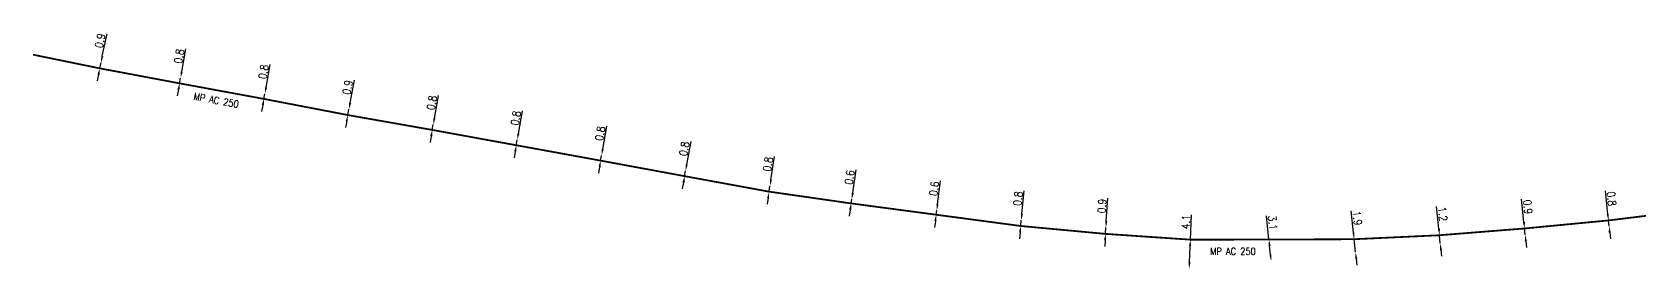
# Model space of a CAD drawing. Header units: millimetres. Extents: x 185000 to 186005, y 127000 to 128000.
# Drawn here: x 184999.9 to 185225.9, y 127928.7 to 127962 of the extents above; entities that cross this region are included whole.
import ezdxf
from ezdxf.enums import TextEntityAlignment as Align

# ---------------------------------------------------------------- set-up
doc = ezdxf.new("R2010")
doc.units = ezdxf.units.MM
doc.header["$PDMODE"] = 34
doc.layers.get('DEFPOINTS').update_dxf_attribs({"linetype": 'CONTINUOUS'})
doc.layers.add('G_120', color=4, linetype='CONTINUOUS')
doc.styles.get("Standard").update_dxf_attribs({"font": 'romans.shx', "width": 0.85})
doc.linetypes.add('G_TYPB_AP', pattern='A,5,-0.3,["o",Standard,S=1.5,R=0,X=0,Y=-0.5],-1.65', length=6.95)
doc.linetypes.add('G_TYPB_PE', pattern='A,5,-0.3,["o",Standard,S=1.5,R=0,X=0,Y=-0.5],-1.65', length=6.95)
doc.dimstyles.get("Standard").update_dxf_attribs({"dimtxt": 1.5, "dimasz": 1.2, "dimexe": 0.625, "dimexo": 0.625, "dimgap": 0.25, "dimtad": 1, "dimdec": 1, "dimzin": 0, "dimdsep": 46, "dimtxsty": 'Standard', "dimcen": -0.5, "dimadec": 0, "dimazin": 0, "dimtfac": 1, "dimtdec": 1, "dimtmove": 0, "dimatfit": 3, "dimfxl": 0, "dimtolj": 1, "dimtzin": 0, "dimarcsym": 0})

# ---------------------------------------------------------------- blocks, each defined once
blk = doc.blocks.new('*D539')
at = {"layer": 'DEFPOINTS', "color": 0, "linetype": 'Continuous', "ltscale": 0.5, "transparency": 16777216}
for p in [(185221.52, 127935.53), (185221.6, 127934.73), (185221.6, 127934.73)]:
    blk.add_point(p, dxfattribs=at)
at = {"layer": 'G_120', "color": 0, "linetype": 'Continuous', "lineweight": -2, "ltscale": 0.5, "transparency": 16777216}
for p, q in [((185221.42, 127936.42), (185221.08, 127939.68)), ((185221.6, 127934.73), (185221.52, 127935.53)), ((185221.69, 127933.84), (185221.79, 127932.94))]:
    blk.add_line(p, q, dxfattribs=at)
at = {"layer": 'G_120', "color": 0, "linetype": 'Continuous', "ltscale": 0.5, "transparency": 16777216}
for points in [[(185221.57, 127936.44), (185221.27, 127936.41), (185221.52, 127935.53)], [(185221.84, 127933.85), (185221.55, 127933.82), (185221.6, 127934.73)]]:
    blk.add_solid(points, dxfattribs=at)
at = {"layer": 'G_120', "color": 0, "linetype": 'Continuous', "ltscale": 0.5, "transparency": 16777216, "insert": (185221.95, 127938.58), "char_height": 1.125, "attachment_point": 5, "rotation": 276.0302}
blk.add_mtext('\\A1;0.8', dxfattribs=at)
blk = doc.blocks.new('*D540')
at = {"layer": 'DEFPOINTS', "color": 0, "linetype": 'Continuous', "ltscale": 0.5, "transparency": 16777216}
for p in [(185209.72, 127934.4), (185209.81, 127933.51), (185209.81, 127933.51)]:
    blk.add_point(p, dxfattribs=at)
at = {"layer": 'G_120', "color": 0, "linetype": 'Continuous', "lineweight": -2, "ltscale": 0.5, "transparency": 16777216}
for p, q in [((185209.63, 127935.3), (185209.31, 127938.51)), ((185209.81, 127933.51), (185209.72, 127934.4)), ((185209.9, 127932.61), (185209.99, 127931.71))]:
    blk.add_line(p, q, dxfattribs=at)
at = {"layer": 'G_120', "color": 0, "linetype": 'Continuous', "ltscale": 0.5, "transparency": 16777216}
for points in [[(185209.78, 127935.31), (185209.48, 127935.28), (185209.72, 127934.4)], [(185210.05, 127932.63), (185209.75, 127932.6), (185209.81, 127933.51)]]:
    blk.add_solid(points, dxfattribs=at)
at = {"layer": 'G_120', "color": 0, "linetype": 'Continuous', "ltscale": 0.5, "transparency": 16777216, "insert": (185210.17, 127937.43), "char_height": 1.125, "attachment_point": 5, "rotation": 275.749}
blk.add_mtext('\\A1;0.9', dxfattribs=at)
blk = doc.blocks.new('*D541')
at = {"layer": 'DEFPOINTS', "color": 0, "linetype": 'Continuous', "ltscale": 0.5, "transparency": 16777216}
for p in [(185197.76, 127933.45), (185197.87, 127932.3), (185197.87, 127932.3)]:
    blk.add_point(p, dxfattribs=at)
at = {"layer": 'G_120', "color": 0, "linetype": 'Continuous', "lineweight": -2, "ltscale": 0.5, "transparency": 16777216}
for p, q in [((185197.67, 127934.34), (185197.35, 127937.47)), ((185197.87, 127932.3), (185197.76, 127933.45)), ((185197.96, 127931.41), (185198.05, 127930.51))]:
    blk.add_line(p, q, dxfattribs=at)
at = {"layer": 'G_120', "color": 0, "linetype": 'Continuous', "ltscale": 0.5, "transparency": 16777216}
for points in [[(185197.82, 127934.36), (185197.52, 127934.33), (185197.76, 127933.45)], [(185198.11, 127931.42), (185197.81, 127931.39), (185197.87, 127932.3)]]:
    blk.add_solid(points, dxfattribs=at)
at = {"layer": 'G_120', "color": 0, "linetype": 'Continuous', "ltscale": 0.5, "transparency": 16777216, "insert": (185198.21, 127936.43), "char_height": 1.125, "attachment_point": 5, "rotation": 275.7504}
blk.add_mtext('\\A1;1.2', dxfattribs=at)
blk = doc.blocks.new('*D542')
at = {"layer": 'DEFPOINTS', "color": 0, "linetype": 'Continuous', "ltscale": 0.5, "transparency": 16777216}
for p in [(185185.76, 127932.89), (185185.96, 127931.05), (185185.96, 127931.05)]:
    blk.add_point(p, dxfattribs=at)
at = {"layer": 'G_120', "color": 0, "linetype": 'Continuous', "lineweight": -2, "ltscale": 0.5, "transparency": 16777216}
for p, q in [((185185.66, 127933.78), (185185.34, 127936.86)), ((185185.96, 127931.05), (185185.76, 127932.89)), ((185186.05, 127930.15), (185186.15, 127929.26))]:
    blk.add_line(p, q, dxfattribs=at)
at = {"layer": 'G_120', "color": 0, "linetype": 'Continuous', "ltscale": 0.5, "transparency": 16777216}
for points in [[(185185.81, 127933.8), (185185.52, 127933.77), (185185.76, 127932.89)], [(185186.2, 127930.17), (185185.9, 127930.14), (185185.96, 127931.05)]]:
    blk.add_solid(points, dxfattribs=at)
at = {"layer": 'G_120', "color": 0, "linetype": 'Continuous', "ltscale": 0.5, "transparency": 16777216, "insert": (185186.2, 127935.85), "char_height": 1.125, "attachment_point": 5, "rotation": 276.1038}
blk.add_mtext('\\A1;1.9', dxfattribs=at)
blk = doc.blocks.new('*D543')
at = {"layer": 'DEFPOINTS', "color": 0, "linetype": 'Continuous', "ltscale": 0.5, "transparency": 16777216}
for p in [(185173.78, 127932.84), (185174.08, 127929.81), (185174.08, 127929.81)]:
    blk.add_point(p, dxfattribs=at)
at = {"layer": 'G_120', "color": 0, "linetype": 'Continuous', "lineweight": -2, "ltscale": 0.5, "transparency": 16777216}
for p, q in [((185173.78, 127932.84), (185173.45, 127936.18)), ((185173.99, 127930.7), (185173.87, 127931.95))]:
    blk.add_line(p, q, dxfattribs=at)
at = {"layer": 'G_120', "color": 0, "linetype": 'Continuous', "ltscale": 0.5, "transparency": 16777216}
for points in [[(185174.02, 127931.96), (185173.72, 127931.93), (185173.78, 127932.84)], [(185174.14, 127930.72), (185173.85, 127930.69), (185174.08, 127929.81)]]:
    blk.add_solid(points, dxfattribs=at)
at = {"layer": 'G_120', "color": 0, "linetype": 'Continuous', "ltscale": 0.5, "transparency": 16777216, "insert": (185174.3, 127935.21), "char_height": 1.125, "attachment_point": 5, "rotation": 275.7166}
blk.add_mtext('\\A1;3.1', dxfattribs=at)
blk = doc.blocks.new('*D544')
at = {"layer": 'DEFPOINTS', "color": 0, "linetype": 'Continuous', "ltscale": 0.5, "transparency": 16777216}
for p in [(185162.73, 127932.83), (185162.56, 127928.73), (185162.56, 127928.73)]:
    blk.add_point(p, dxfattribs=at)
at = {"layer": 'G_120', "color": 0, "linetype": 'Continuous', "lineweight": -2, "ltscale": 0.5, "transparency": 16777216}
for p, q in [((185162.73, 127932.83), (185162.88, 127936.32)), ((185162.6, 127929.63), (185162.69, 127931.93))]:
    blk.add_line(p, q, dxfattribs=at)
at = {"layer": 'G_120', "color": 0, "linetype": 'Continuous', "ltscale": 0.5, "transparency": 16777216}
for points in [[(185162.54, 127931.94), (185162.84, 127931.92), (185162.73, 127932.83)], [(185162.45, 127929.64), (185162.75, 127929.63), (185162.56, 127928.73)]]:
    blk.add_solid(points, dxfattribs=at)
at = {"layer": 'G_120', "color": 0, "linetype": 'Continuous', "ltscale": 0.5, "transparency": 16777216, "insert": (185162.09, 127935.3), "char_height": 1.125, "attachment_point": 5, "rotation": 87.5868}
blk.add_mtext('\\A1;4.1', dxfattribs=at)
blk = doc.blocks.new('*D545')
at = {"layer": 'DEFPOINTS', "color": 0, "linetype": 'Continuous', "ltscale": 0.5, "transparency": 16777216}
for p in [(185150.79, 127933.64), (185150.85, 127934.54), (185150.85, 127934.54)]:
    blk.add_point(p, dxfattribs=at)
at = {"layer": 'G_120', "color": 0, "linetype": 'Continuous', "lineweight": -2, "ltscale": 0.5, "transparency": 16777216}
for p, q in [((185150.91, 127935.44), (185151.13, 127938.67)), ((185150.79, 127933.64), (185150.85, 127934.54)), ((185150.74, 127932.75), (185150.68, 127931.85))]:
    blk.add_line(p, q, dxfattribs=at)
at = {"layer": 'G_120', "color": 0, "linetype": 'Continuous', "ltscale": 0.5, "transparency": 16777216}
for points in [[(185150.59, 127932.76), (185150.88, 127932.74), (185150.79, 127933.64)], [(185150.76, 127935.45), (185151.06, 127935.43), (185150.85, 127934.54)]]:
    blk.add_solid(points, dxfattribs=at)
at = {"layer": 'G_120', "color": 0, "linetype": 'Continuous', "ltscale": 0.5, "transparency": 16777216, "insert": (185150.3, 127937.55), "char_height": 1.125, "attachment_point": 5, "rotation": 86.2007}
blk.add_mtext('\\A1;0.9', dxfattribs=at)
blk = doc.blocks.new('*D546')
at = {"layer": 'DEFPOINTS', "color": 0, "linetype": 'Continuous', "ltscale": 0.5, "transparency": 16777216}
for p in [(185138.95, 127935.55), (185138.95, 127935.55), (185138.87, 127934.75)]:
    blk.add_point(p, dxfattribs=at)
at = {"layer": 'G_120', "color": 0, "linetype": 'Continuous', "lineweight": -2, "ltscale": 0.5, "transparency": 16777216}
for p, q in [((185139.04, 127936.44), (185139.36, 127939.7)), ((185138.87, 127934.75), (185138.95, 127935.55)), ((185138.78, 127933.85), (185138.69, 127932.96))]:
    blk.add_line(p, q, dxfattribs=at)
at = {"layer": 'G_120', "color": 0, "linetype": 'Continuous', "ltscale": 0.5, "transparency": 16777216}
for points in [[(185138.89, 127936.46), (185139.19, 127936.43), (185138.95, 127935.55)], [(185138.63, 127933.87), (185138.93, 127933.84), (185138.87, 127934.75)]]:
    blk.add_solid(points, dxfattribs=at)
at = {"layer": 'G_120', "color": 0, "linetype": 'Continuous', "ltscale": 0.5, "transparency": 16777216, "insert": (185138.5, 127938.6), "char_height": 1.125, "attachment_point": 5, "rotation": 84.3063}
blk.add_mtext('\\A1;0.8', dxfattribs=at)
blk = doc.blocks.new('*D547')
at = {"layer": 'DEFPOINTS', "color": 0, "linetype": 'Continuous', "ltscale": 0.5, "transparency": 16777216}
for p in [(185126.99, 127936.33), (185127.07, 127936.93), (185127.07, 127936.93)]:
    blk.add_point(p, dxfattribs=at)
at = {"layer": 'G_120', "color": 0, "linetype": 'Continuous', "lineweight": -2, "ltscale": 0.5, "transparency": 16777216}
for p, q in [((185127.18, 127937.82), (185127.6, 127941.07)), ((185126.99, 127936.33), (185127.07, 127936.93)), ((185126.88, 127935.44), (185126.76, 127934.55))]:
    blk.add_line(p, q, dxfattribs=at)
at = {"layer": 'G_120', "color": 0, "linetype": 'Continuous', "ltscale": 0.5, "transparency": 16777216}
for points in [[(185127.03, 127937.84), (185127.33, 127937.8), (185127.07, 127936.93)], [(185126.73, 127935.46), (185127.02, 127935.42), (185126.99, 127936.33)]]:
    blk.add_solid(points, dxfattribs=at)
at = {"layer": 'G_120', "color": 0, "linetype": 'Continuous', "ltscale": 0.5, "transparency": 16777216, "insert": (185126.7, 127939.99), "char_height": 1.125, "attachment_point": 5, "rotation": 82.6828}
blk.add_mtext('\\A1;0.6', dxfattribs=at)
blk = doc.blocks.new('*D548')
at = {"layer": 'DEFPOINTS', "color": 0, "linetype": 'Continuous', "ltscale": 0.5, "transparency": 16777216}
for p in [(185115.03, 127937.92), (185115.12, 127938.51), (185115.12, 127938.51)]:
    blk.add_point(p, dxfattribs=at)
at = {"layer": 'G_120', "color": 0, "linetype": 'Continuous', "lineweight": -2, "ltscale": 0.5, "transparency": 16777216}
for p, q in [((185115.25, 127939.4), (185115.73, 127942.65)), ((185115.03, 127937.92), (185115.12, 127938.51)), ((185114.9, 127937.03), (185114.77, 127936.14))]:
    blk.add_line(p, q, dxfattribs=at)
at = {"layer": 'G_120', "color": 0, "linetype": 'Continuous', "ltscale": 0.5, "transparency": 16777216}
for points in [[(185114.75, 127937.05), (185115.05, 127937.01), (185115.03, 127937.92)], [(185115.1, 127939.42), (185115.4, 127939.38), (185115.12, 127938.51)]]:
    blk.add_solid(points, dxfattribs=at)
at = {"layer": 'G_120', "color": 0, "linetype": 'Continuous', "ltscale": 0.5, "transparency": 16777216, "insert": (185114.82, 127941.58), "char_height": 1.125, "attachment_point": 5, "rotation": 81.5853}
blk.add_mtext('\\A1;0.6', dxfattribs=at)
blk = doc.blocks.new('*D549')
at = {"layer": 'DEFPOINTS', "color": 0, "linetype": 'Continuous', "ltscale": 0.5, "transparency": 16777216}
for p in [(185103.62, 127940.37), (185103.62, 127940.37), (185103.5, 127939.57)]:
    blk.add_point(p, dxfattribs=at)
at = {"layer": 'G_120', "color": 0, "linetype": 'Continuous', "lineweight": -2, "ltscale": 0.5, "transparency": 16777216}
for p, q in [((185103.76, 127941.25), (185104.27, 127944.49)), ((185103.5, 127939.57), (185103.62, 127940.37)), ((185103.36, 127938.69), (185103.22, 127937.8))]:
    blk.add_line(p, q, dxfattribs=at)
at = {"layer": 'G_120', "color": 0, "linetype": 'Continuous', "ltscale": 0.5, "transparency": 16777216}
for points in [[(185103.61, 127941.28), (185103.91, 127941.23), (185103.62, 127940.37)], [(185103.21, 127938.71), (185103.5, 127938.66), (185103.5, 127939.57)]]:
    blk.add_solid(points, dxfattribs=at)
at = {"layer": 'G_120', "color": 0, "linetype": 'Continuous', "ltscale": 0.5, "transparency": 16777216, "insert": (185103.34, 127943.43), "char_height": 1.125, "attachment_point": 5, "rotation": 81.0793}
blk.add_mtext('\\A1;0.8', dxfattribs=at)
blk = doc.blocks.new('*D550')
at = {"layer": 'DEFPOINTS', "color": 0, "linetype": 'Continuous', "ltscale": 0.5, "transparency": 16777216}
for p in [(185091.76, 127942.51), (185091.76, 127942.51), (185091.61, 127941.75)]:
    blk.add_point(p, dxfattribs=at)
at = {"layer": 'G_120', "color": 0, "linetype": 'Continuous', "lineweight": -2, "ltscale": 0.5, "transparency": 16777216}
for p, q in [((185091.92, 127943.4), (185092.52, 127946.62)), ((185091.61, 127941.75), (185091.76, 127942.51)), ((185091.45, 127940.86), (185091.29, 127939.98))]:
    blk.add_line(p, q, dxfattribs=at)
at = {"layer": 'G_120', "color": 0, "linetype": 'Continuous', "ltscale": 0.5, "transparency": 16777216}
for points in [[(185091.77, 127943.43), (185092.07, 127943.37), (185091.76, 127942.51)], [(185091.3, 127940.89), (185091.6, 127940.83), (185091.61, 127941.75)]]:
    blk.add_solid(points, dxfattribs=at)
at = {"layer": 'G_120', "color": 0, "linetype": 'Continuous', "ltscale": 0.5, "transparency": 16777216, "insert": (185091.57, 127945.59), "char_height": 1.125, "attachment_point": 5, "rotation": 79.4509}
blk.add_mtext('\\A1;0.8', dxfattribs=at)
blk = doc.blocks.new('*D551')
at = {"layer": 'DEFPOINTS', "color": 0, "linetype": 'Continuous', "ltscale": 0.5, "transparency": 16777216}
for p in [(185079.95, 127944.67), (185079.95, 127944.67), (185079.81, 127943.93)]:
    blk.add_point(p, dxfattribs=at)
at = {"layer": 'G_120', "color": 0, "linetype": 'Continuous', "lineweight": -2, "ltscale": 0.5, "transparency": 16777216}
for p, q in [((185080.11, 127945.55), (185080.69, 127948.78)), ((185079.81, 127943.93), (185079.95, 127944.67)), ((185079.65, 127943.05), (185079.49, 127942.16))]:
    blk.add_line(p, q, dxfattribs=at)
at = {"layer": 'G_120', "color": 0, "linetype": 'Continuous', "ltscale": 0.5, "transparency": 16777216}
for points in [[(185079.96, 127945.58), (185080.25, 127945.53), (185079.95, 127944.67)], [(185079.5, 127943.07), (185079.8, 127943.02), (185079.81, 127943.93)]]:
    blk.add_solid(points, dxfattribs=at)
at = {"layer": 'G_120', "color": 0, "linetype": 'Continuous', "ltscale": 0.5, "transparency": 16777216, "insert": (185079.74, 127947.74), "char_height": 1.125, "attachment_point": 5, "rotation": 79.691}
blk.add_mtext('\\A1;0.8', dxfattribs=at)
blk = doc.blocks.new('*D552')
at = {"layer": 'DEFPOINTS', "color": 0, "linetype": 'Continuous', "ltscale": 0.5, "transparency": 16777216}
for p in [(185068.08, 127946.83), (185068.08, 127946.83), (185067.95, 127946.09)]:
    blk.add_point(p, dxfattribs=at)
at = {"layer": 'G_120', "color": 0, "linetype": 'Continuous', "lineweight": -2, "ltscale": 0.5, "transparency": 16777216}
for p, q in [((185068.24, 127947.71), (185068.83, 127950.94)), ((185067.95, 127946.09), (185068.08, 127946.83)), ((185067.79, 127945.2), (185067.63, 127944.32))]:
    blk.add_line(p, q, dxfattribs=at)
at = {"layer": 'G_120', "color": 0, "linetype": 'Continuous', "ltscale": 0.5, "transparency": 16777216}
for points in [[(185068.1, 127947.74), (185068.39, 127947.69), (185068.08, 127946.83)], [(185067.64, 127945.23), (185067.94, 127945.18), (185067.95, 127946.09)]]:
    blk.add_solid(points, dxfattribs=at)
at = {"layer": 'G_120', "color": 0, "linetype": 'Continuous', "ltscale": 0.5, "transparency": 16777216, "insert": (185067.88, 127949.9), "char_height": 1.125, "attachment_point": 5, "rotation": 79.6732}
blk.add_mtext('\\A1;0.8', dxfattribs=at)
blk = doc.blocks.new('*D553')
at = {"layer": 'DEFPOINTS', "color": 0, "linetype": 'Continuous', "ltscale": 0.5, "transparency": 16777216}
for p in [(185056.14, 127948.24), (185056.28, 127948.98), (185056.28, 127948.98)]:
    blk.add_point(p, dxfattribs=at)
at = {"layer": 'G_120', "color": 0, "linetype": 'Continuous', "lineweight": -2, "ltscale": 0.5, "transparency": 16777216}
for p, q in [((185056.44, 127949.86), (185057.03, 127953.09)), ((185055.98, 127947.36), (185055.82, 127946.47)), ((185056.14, 127948.24), (185056.28, 127948.98))]:
    blk.add_line(p, q, dxfattribs=at)
at = {"layer": 'G_120', "color": 0, "linetype": 'Continuous', "ltscale": 0.5, "transparency": 16777216}
for points in [[(185056.29, 127949.89), (185056.59, 127949.84), (185056.28, 127948.98)], [(185055.83, 127947.38), (185056.13, 127947.33), (185056.14, 127948.24)]]:
    blk.add_solid(points, dxfattribs=at)
at = {"layer": 'G_120', "color": 0, "linetype": 'Continuous', "ltscale": 0.5, "transparency": 16777216, "insert": (185056.08, 127952.05), "char_height": 1.125, "attachment_point": 5, "rotation": 79.6732}
blk.add_mtext('\\A1;0.8', dxfattribs=at)
blk = doc.blocks.new('*D554')
at = {"layer": 'DEFPOINTS', "color": 0, "linetype": 'Continuous', "ltscale": 0.5, "transparency": 16777216}
for p in [(185044.27, 127950.33), (185044.42, 127951.17), (185044.42, 127951.17)]:
    blk.add_point(p, dxfattribs=at)
at = {"layer": 'G_120', "color": 0, "linetype": 'Continuous', "lineweight": -2, "ltscale": 0.5, "transparency": 16777216}
for p, q in [((185044.59, 127952.05), (185045.18, 127955.23)), ((185044.1, 127949.45), (185043.94, 127948.56)), ((185044.27, 127950.33), (185044.42, 127951.17))]:
    blk.add_line(p, q, dxfattribs=at)
at = {"layer": 'G_120', "color": 0, "linetype": 'Continuous', "ltscale": 0.5, "transparency": 16777216}
for points in [[(185044.44, 127952.08), (185044.74, 127952.02), (185044.42, 127951.17)], [(185043.95, 127949.47), (185044.25, 127949.42), (185044.27, 127950.33)]]:
    blk.add_solid(points, dxfattribs=at)
at = {"layer": 'G_120', "color": 0, "linetype": 'Continuous', "ltscale": 0.5, "transparency": 16777216, "insert": (185044.23, 127954.22), "char_height": 1.125, "attachment_point": 5, "rotation": 79.4264}
blk.add_mtext('\\A1;0.9', dxfattribs=at)
blk = doc.blocks.new('*D555')
at = {"layer": 'DEFPOINTS', "color": 0, "linetype": 'Continuous', "ltscale": 0.5, "transparency": 16777216}
for p in [(185032.46, 127952.6), (185032.6, 127953.33), (185032.6, 127953.33)]:
    blk.add_point(p, dxfattribs=at)
at = {"layer": 'G_120', "color": 0, "linetype": 'Continuous', "lineweight": -2, "ltscale": 0.5, "transparency": 16777216}
for p, q in [((185032.76, 127954.22), (185033.35, 127957.44)), ((185032.3, 127951.71), (185032.14, 127950.83)), ((185032.46, 127952.6), (185032.6, 127953.33))]:
    blk.add_line(p, q, dxfattribs=at)
at = {"layer": 'G_120', "color": 0, "linetype": 'Continuous', "ltscale": 0.5, "transparency": 16777216}
for points in [[(185032.61, 127954.25), (185032.91, 127954.19), (185032.6, 127953.33)], [(185032.15, 127951.74), (185032.45, 127951.68), (185032.46, 127952.6)]]:
    blk.add_solid(points, dxfattribs=at)
at = {"layer": 'G_120', "color": 0, "linetype": 'Continuous', "ltscale": 0.5, "transparency": 16777216, "insert": (185032.4, 127956.41), "char_height": 1.125, "attachment_point": 5, "rotation": 79.6564}
blk.add_mtext('\\A1;0.8', dxfattribs=at)
blk = doc.blocks.new('*D556')
at = {"layer": 'DEFPOINTS', "color": 0, "linetype": 'Continuous', "ltscale": 0.5, "transparency": 16777216}
for p in [(185020.61, 127954.78), (185020.74, 127955.52), (185020.74, 127955.52)]:
    blk.add_point(p, dxfattribs=at)
at = {"layer": 'G_120', "color": 0, "linetype": 'Continuous', "lineweight": -2, "ltscale": 0.5, "transparency": 16777216}
for p, q in [((185020.9, 127956.4), (185021.5, 127959.63)), ((185020.44, 127953.9), (185020.28, 127953.01)), ((185020.61, 127954.78), (185020.74, 127955.52))]:
    blk.add_line(p, q, dxfattribs=at)
at = {"layer": 'G_120', "color": 0, "linetype": 'Continuous', "ltscale": 0.5, "transparency": 16777216}
for points in [[(185020.76, 127956.43), (185021.05, 127956.38), (185020.74, 127955.52)], [(185020.29, 127953.92), (185020.59, 127953.87), (185020.61, 127954.78)]]:
    blk.add_solid(points, dxfattribs=at)
at = {"layer": 'G_120', "color": 0, "linetype": 'Continuous', "ltscale": 0.5, "transparency": 16777216, "insert": (185020.55, 127958.59), "char_height": 1.125, "attachment_point": 5, "rotation": 79.5574}
blk.add_mtext('\\A1;0.8', dxfattribs=at)
blk = doc.blocks.new('*D557')
at = {"layer": 'DEFPOINTS', "color": 0, "linetype": 'Continuous', "ltscale": 0.5, "transparency": 16777216}
for p in [(185009.38, 127956.89), (185009.56, 127957.72), (185009.56, 127957.72)]:
    blk.add_point(p, dxfattribs=at)
at = {"layer": 'G_120', "color": 0, "linetype": 'Continuous', "lineweight": -2, "ltscale": 0.5, "transparency": 16777216}
for p, q in [((185009.74, 127958.6), (185010.4, 127961.76)), ((185009.2, 127956.01), (185009.02, 127955.12)), ((185009.38, 127956.89), (185009.56, 127957.72))]:
    blk.add_line(p, q, dxfattribs=at)
at = {"layer": 'G_120', "color": 0, "linetype": 'Continuous', "ltscale": 0.5, "transparency": 16777216}
for points in [[(185009.59, 127958.63), (185009.89, 127958.57), (185009.56, 127957.72)], [(185009.05, 127956.04), (185009.35, 127955.97), (185009.38, 127956.89)]]:
    blk.add_solid(points, dxfattribs=at)
at = {"layer": 'G_120', "color": 0, "linetype": 'Continuous', "ltscale": 0.5, "transparency": 16777216, "insert": (185009.43, 127960.78), "char_height": 1.125, "attachment_point": 5, "rotation": 78.246}
blk.add_mtext('\\A1;0.9', dxfattribs=at)

msp = doc.modelspace()

# ---------------------------------------------------------------- linework, layer by layer
at = {"layer": 'G_120', "linetype": 'G_TYPB_AP', "ltscale": 0.5, "flags": 128}
msp.add_lwpolyline([(185000, 127958.81, 0.25, 0.25, 0), (185009.38, 127956.89, 0.25, 0.25, 0), (185020.61, 127954.78, 0.25, 0.25, 0), (185032.46, 127952.6, 0.25, 0.25, 0), (185044.27, 127950.33, 0.25, 0.25, 0), (185056.14, 127948.24, 0.25, 0.25, 0), (185067.95, 127946.09, 0.25, 0.25, 0), (185079.81, 127943.93, 0.25, 0.25, 0), (185091.61, 127941.75, 0.25, 0.25, 0), (185103.5, 127939.57, 0.25, 0.25, 0), (185115.03, 127937.92, 0.25, 0.25, 0), (185126.99, 127936.33, 0.25, 0.25, 0), (185138.87, 127934.75, 0.25, 0.25, 0), (185150.79, 127933.64, 0.25, 0.25, 0), (185162.73, 127932.83, 0.25, 0.25, 0), (185173.78, 127932.84, 0.25, 0.25, 0), (185185.76, 127932.89, 0.25, 0.25, 0), (185197.76, 127933.45, 0.25, 0.25, 0), (185209.72, 127934.4, 0.25, 0.25, 0), (185221.52, 127935.53, 0.25, 0.25, 0), (185233.43, 127936.99, 0.25, 0.25, 0), (185246.14, 127939.16, 0.25, 0.25, 0), (185257.86, 127941.5, 0.25, 0.25, 0), (185269.52, 127944.11, 0.25, 0.25, 0), (185281.24, 127947.13, 0.25, 0.25, 0), (185329.34, 127959.08, 0, 0, 0)], format="xyseb", dxfattribs=at)

# ---------------------------------------------------------------- texts
at = {"layer": 'G_120', "linetype": 'G_TYPB_PE', "width": 0.85}
for rotation, p in [(349.5634, (185025.76, 127952.4)), (0.0686, (185168.72, 127931.2))]:
    msp.add_text('MP AC 250', height=1, rotation=rotation, dxfattribs=at).set_placement(p, align=Align.MIDDLE)

# ---------------------------------------------------------------- dimensions: what is measured, and where the dimension line sits
at = {"layer": 'G_120', "linetype": 'Continuous', "ltscale": 0.5}
for base, p1, p2, angle, picture, middle in [((185009.5557, 127957.7185), (185009.3825, 127956.8863), (185009.5557, 127957.7185), 258.246, '*D557', (185010.16, 127960.6228)), ((185020.741316, 127955.518057), (185020.605378, 127954.78048), (185020.741316, 127955.518057), 259.557364, '*D556', (185021.283127, 127958.457831)), ((185032.6, 127953.33), (185032.46, 127952.6), (185032.6, 127953.33), 259.6564, '*D555', (185033.13, 127956.27)), ((185044.42, 127951.17), (185044.27, 127950.33), (185044.42, 127951.17), 259.4264, '*D554', (185044.97, 127954.08)), ((185056.27793, 127948.97897), (185056.14348, 127948.24112), (185056.27793, 127948.97897), 259.67319, '*D553', (185056.8138, 127951.91983)), ((185068.0835, 127946.8278), (185067.9491, 127946.09), (185068.0835, 127946.8278), 259.6732, '*D552', (185068.6194, 127949.7687)), ((185079.94531, 127944.66898), (185079.81109, 127943.93109), (185079.94531, 127944.66898), 259.69095, '*D551', (185080.48026, 127947.61001)), ((185091.76, 127942.51), (185091.61, 127941.75), (185091.76, 127942.51), 259.4509, '*D550', (185092.3, 127945.45)), ((185103.62, 127940.37), (185103.5, 127939.57), (185103.62, 127940.37), 261.0793, '*D549', (185104.08, 127943.32)), ((185115.12, 127938.51), (185115.03, 127937.92), (185115.12, 127938.51), 261.5853, '*D548', (185115.56, 127941.47)), ((185127.07, 127936.93), (185126.99, 127936.33), (185127.07, 127936.93), 262.6828, '*D547', (185127.45, 127939.89)), ((185138.95, 127935.55), (185138.87, 127934.75), (185138.95, 127935.55), 264.3063, '*D546', (185139.24, 127938.52)), ((185150.85, 127934.54), (185150.79, 127933.64), (185150.85, 127934.54), 266.2007, '*D545', (185151.05, 127937.5)), ((185209.81, 127933.51), (185209.72, 127934.4), (185209.81, 127933.51), 95.749, '*D540', (185209.42, 127937.35)), ((185221.6, 127934.73), (185221.52, 127935.53), (185221.6, 127934.73), 96.0302, '*D539', (185221.2, 127938.5)), ((185162.56, 127928.73), (185162.73, 127932.83), (185162.56, 127928.73), 87.5868, '*D544', (185162.83, 127935.27)), ((185174.0842, 127929.8089), (185173.7804, 127932.8437), (185174.0842, 127929.8089), 95.7166, '*D543', (185173.5514, 127935.1316)), ((185185.9571, 127931.0491), (185185.7603, 127932.8886), (185185.9571, 127931.0491), 96.1038, '*D542', (185185.4522, 127935.7704)), ((185197.87, 127932.3), (185197.76, 127933.45), (185197.87, 127932.3), 95.7504, '*D541', (185197.46, 127936.35))]:
    dim = msp.add_linear_dim(base=base, p1=p1, p2=p2, angle=angle, dimstyle='Standard', override={"dimscale": 0.75}, dxfattribs=at)
    dim.commit()
    dim.dimension.update_dxf_attribs({"geometry": picture, "text_midpoint": middle, "dimtype": 160})

doc.saveas('drawing.dxf')
